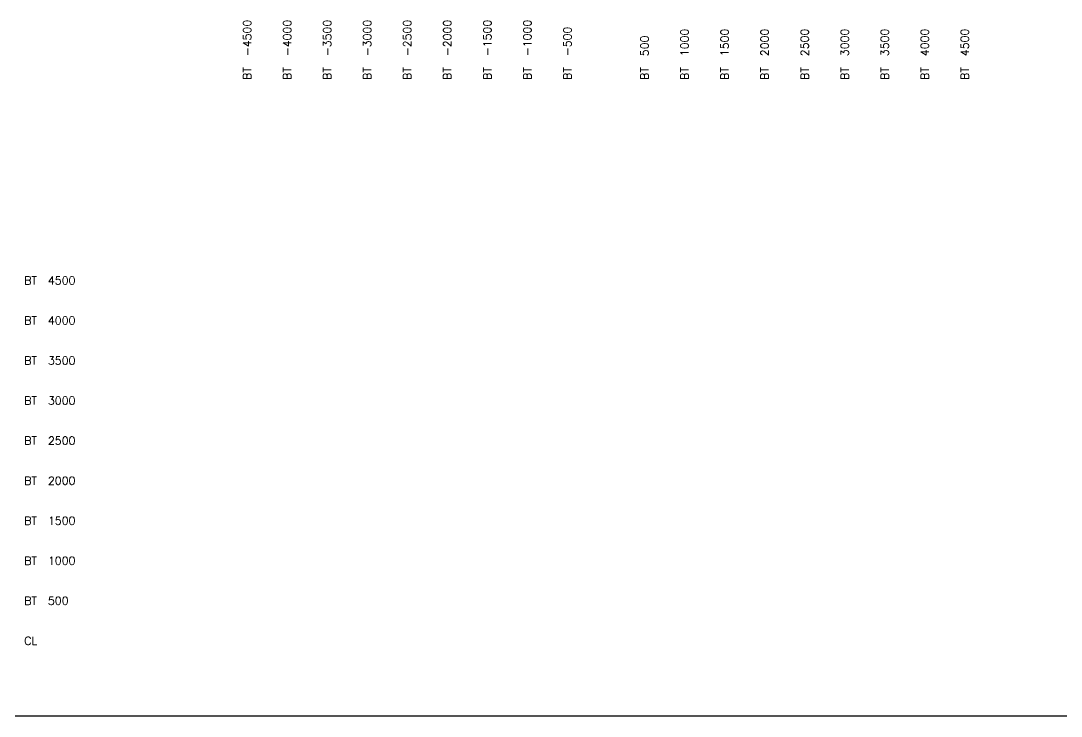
# Model space of a CAD drawing. Extents: x 11249 to 82946, y 15238 to 34763.
# Drawn here: x 51125 to 64120, y 15702 to 24386 of the extents above; entities that cross this region are included whole.
import ezdxf

# ---------------------------------------------------------------- set-up
doc = ezdxf.new("R2010")
doc.units = 0
doc.header["$LTSCALE"] = 250
doc.layers.add('00_Text', color=7, linetype='CONTINUOUS')
doc.layers.add('S0CO1', color=1, linetype='CONTINUOUS')
doc.styles.add('ROMANS', font='romans', dxfattribs={"height": 100})

msp = doc.modelspace()

# ---------------------------------------------------------------- linework, layer by layer
at = {"layer": 'S0CO1', "color": 6}
msp.add_line((82427, 15702), (11778, 15702), dxfattribs=at)

# ---------------------------------------------------------------- texts
at = {"layer": '00_Text', "style": 'ROMANS'}
for s, p in [('BT  -4500', (54002, 23648)), ('BT  -4000', (54502, 23648)), ('BT  -3500', (55002, 23648)), ('BT  -3000', (55502, 23648)), ('BT  -2500', (56002, 23648)), ('BT  -2000', (56502, 23648)), ('BT  -1500', (57002, 23648)), ('BT  -1000', (57502, 23648)), ('BT  -500', (58002, 23648)), ('BT  500', (58966, 23648)), ('BT  1000', (59466, 23648)), ('BT  1500', (59966, 23648)), ('BT  2000', (60466, 23648)), ('BT  2500', (60966, 23648)), ('BT  3000', (61466, 23648)), ('BT  3500', (61966, 23648)), ('BT  4000', (62466, 23648)), ('BT  4500', (62966, 23648))]:
    msp.add_text(s, height=100, rotation=90, dxfattribs=at).set_placement(p)
for s, p in [('BT  4500', (51168, 21093)), ('BT  4000', (51168, 20593)), ('BT  3500', (51168, 20093)), ('BT  3000', (51168, 19593)), ('BT  2500', (51168, 19093)), ('BT  2000', (51168, 18593)), ('BT  1500', (51168, 18093)), ('BT  1000', (51168, 17593)), ('BT  500', (51168, 17093)), ('CL', (51168, 16593))]:
    msp.add_text(s, height=100, dxfattribs=at).set_placement(p)

doc.saveas('drawing.dxf')
